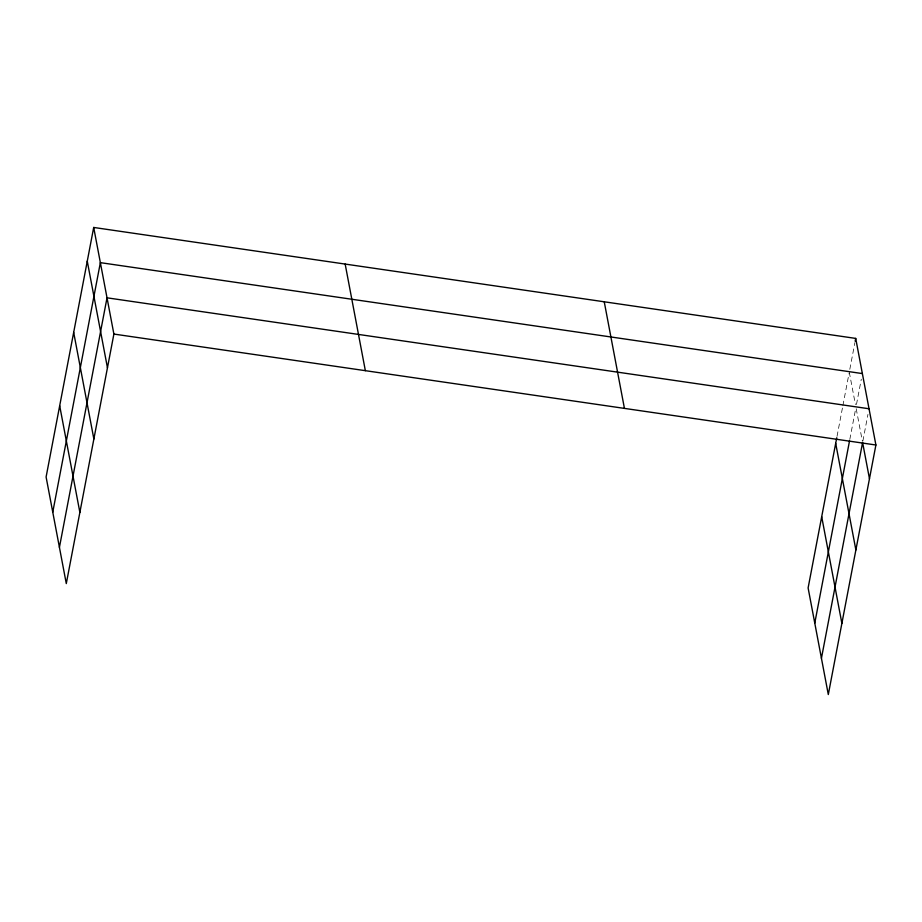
<?xml version="1.0" encoding="UTF-8"?>
<svg xmlns="http://www.w3.org/2000/svg" width="922" height="922" viewBox="0 0 922 922"><rect width="100%" height="100%" fill="white"/><g stroke="black" fill="none" stroke-linecap="round" stroke-linejoin="round"><path stroke-width="0.69" stroke-dasharray="4.61 3.46" d="M837.026 436.371L842.616 407.051M842.881 405.657L849.012 373.537M849.807 369.33L854.901 342.615M849.807 439.437L855.674 408.711M856.469 404.504L861.298 379.207M862.865 441.085L867.959 414.381M849.277 372.142L855.409 404.504M856.204 408.723L862.335 441.085"/><path stroke-width="1.38" d="M93.698 227.457L46.1 476.997L66.292 583.591L113.89 334.064L93.698 227.457L855.708 338.409L875.9 445.003L828.302 694.543L808.11 587.936L836.761 437.766M52.761 512.171L100.36 262.643L862.37 373.583M59.423 547.357L107.021 297.818L869.031 408.757M855.178 341.209L855.708 338.409M814.771 623.122L849.542 440.831M821.433 658.296L862.6 442.491L869.469 478.737M113.89 334.064L875.9 445.003M835.689 443.355L855.881 549.95M821.698 516.723L841.878 623.33M604.244 301.794L624.436 408.388M345.162 264.072L365.354 370.667M87.267 261.191L107.459 367.797M73.679 332.416L93.871 439.01M59.688 405.784L79.868 512.378"/></g></svg>
